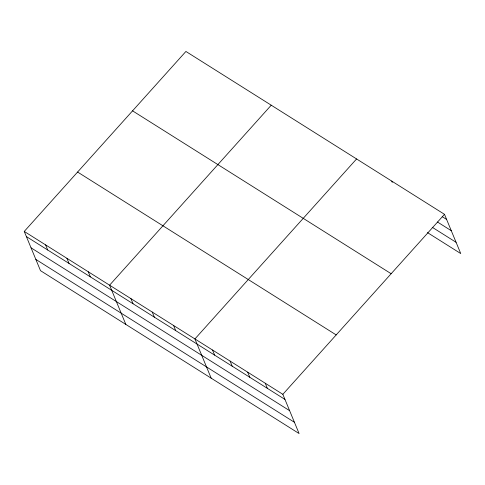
<?xml version="1.0" encoding="UTF-8"?>
<svg xmlns="http://www.w3.org/2000/svg" width="485" height="485" viewBox="0 0 485 485"><rect width="100%" height="100%" fill="white"/><g stroke="black" fill="none" stroke-linecap="round" stroke-linejoin="round"><path stroke-width="0.73" d="M24.25 231.436L282.846 394.311L299.093 433.548L40.504 270.672L24.25 231.436L185.907 51.452L444.496 214.328L460.75 253.564L427.467 232.6M271.242 105.203L109.586 285.186L125.839 324.423M356.578 158.953L194.921 338.936L211.175 378.167M282.846 394.311L444.496 214.328M442.223 216.68L446.618 219.45M437.47 222.003L451.286 230.708M432.22 227.271L456.088 242.306M132.557 110.847L391.152 273.722M77.594 172.042L336.19 334.917M26.372 236.565L284.968 399.434M31.034 247.817L289.63 410.692M35.841 259.414L294.431 422.289M391.747 181.099L392.274 182.384M265.259 383.235L267.38 388.358M247.677 372.159L249.799 377.281M230.09 361.089L232.212 366.211M212.509 350.012L214.631 355.135M173.588 325.496L175.709 330.618M152.254 312.061L154.375 317.184M130.92 298.627L133.042 303.749M88.252 271.752L90.374 276.874M66.918 258.311L69.04 263.434M45.584 244.876L47.706 249.999"/></g></svg>
